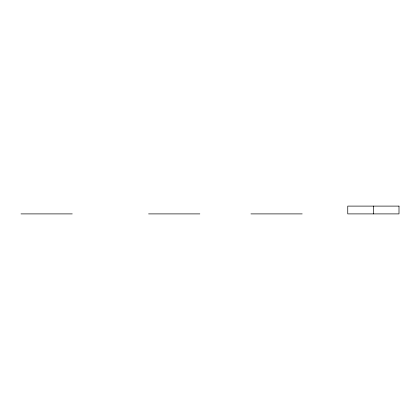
<?xml version="1.0" encoding="UTF-8"?>
<svg xmlns="http://www.w3.org/2000/svg" width="420" height="420" viewBox="0 0 420 420"><rect width="100%" height="100%" fill="white"/><g stroke="black" fill="none" stroke-linecap="round" stroke-linejoin="round"><path stroke-width="0.63" d="M21 213.896L72.251 213.896M148.591 213.896L199.841 213.896M250.934 213.896L302.185 213.896M373.375 206.105L373.375 213.896M399 206.105L347.75 206.105L347.75 213.896L399 213.896L399 206.105"/></g></svg>
